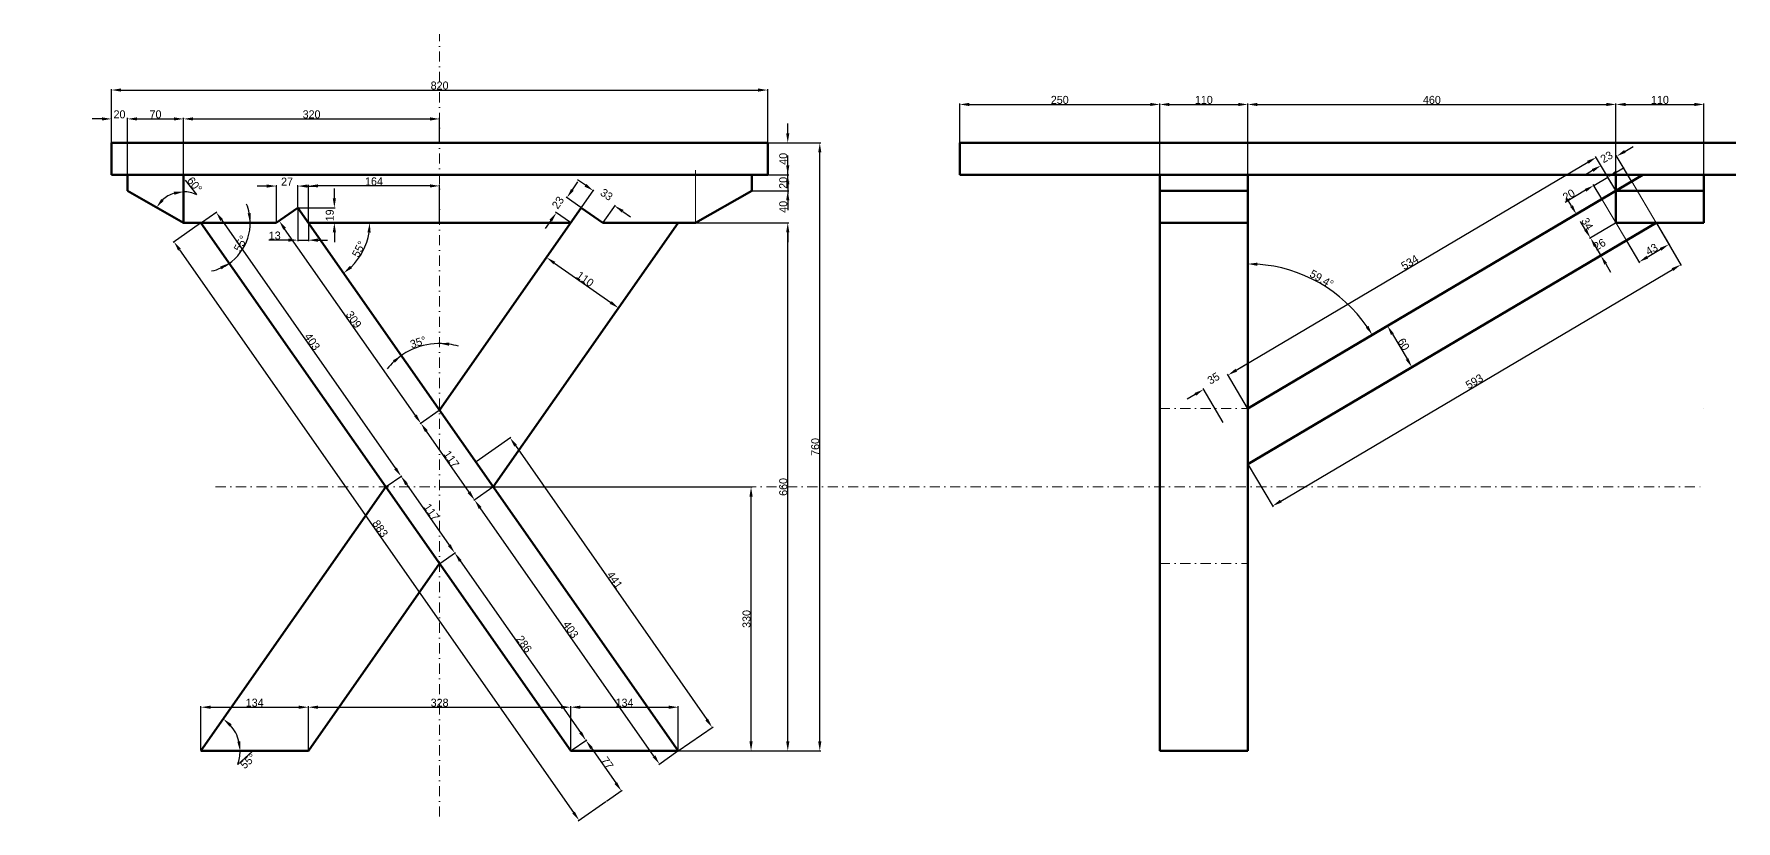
# Model space of a CAD drawing. Extents: x -147 to 1980, y -87 to 896.
import ezdxf

# ---------------------------------------------------------------- set-up
doc = ezdxf.new("R2010")
doc.units = 0
doc.linetypes.add('DASHDOT', pattern=[25.4, 12.7, -6.35, 0, -6.35])
doc.layers.get('0').update_dxf_attribs({"lineweight": 50})
doc.layers.add('helplines', color=7, linetype='DASHDOT', lineweight=9)
doc.layers.add('measurement', color=246, linetype='Continuous', lineweight=13)
doc.dimstyles.new('ISO-25', dxfattribs={"dimtxt": 10, "dimasz": 12, "dimexe": 1.25, "dimexo": 0.625, "dimtad": 1, "dimdsep": 46, "dimtxsty": 'Standard', "dimcen": 2.5, "dimadec": 0, "dimazin": 0, "dimtfac": 1, "dimtdec": 0, "dimtmove": 0, "dimatfit": 3, "dimfxl": 1, "dimarcsym": 0})

# ---------------------------------------------------------------- blocks, each defined once
blk = doc.blocks.new('*D108')
at = {"color": 0, "linetype": 'ByBlock', "lineweight": -2}
for p, q in [((526, 701.3), (532.8, 711.1)), ((536.6, 679.2), (518.1, 692.2)), ((499, 662.8), (492.1, 653)), ((523.4, 660.4), (504.9, 673.3))]:
    blk.add_line(p, q, dxfattribs=at)
at = {"color": 0, "linetype": 'ByBlock'}
for points in [[(519.1, 691.5), (524.3, 702.4), (527.6, 700.2)], [(505.9, 672.6), (497.4, 663.9), (500.6, 661.7)]]:
    blk.add_solid(points, dxfattribs=at)
at = {"layer": 'DEFPOINTS', "color": 0, "linetype": 'ByBlock'}
for p in [(523.9, 660), (537.1, 678.8)]:
    blk.add_point(p, dxfattribs=at)
at = {"color": 0, "linetype": 'ByBlock', "lineweight": -2, "insert": (507.9, 685.3), "char_height": 10, "attachment_point": 5, "rotation": 55}
blk.add_mtext('\\A1;23', dxfattribs=at)
blk = doc.blocks.new('*D109')
at = {"color": 0, "linetype": 'ByBlock', "lineweight": -2}
for p, q in [((542.2, 707), (532.4, 713.9)), ((537.5, 679.4), (552.8, 701.2)), ((564.4, 660.5), (579.7, 682.3)), ((588.8, 674.4), (598.6, 667.5))]:
    blk.add_line(p, q, dxfattribs=at)
at = {"color": 0, "linetype": 'ByBlock'}
for points in [[(552, 700.1), (541.1, 705.4), (543.4, 708.7)], [(578.9, 681.3), (587.6, 672.8), (589.9, 676.1)]]:
    blk.add_solid(points, dxfattribs=at)
at = {"layer": 'DEFPOINTS', "color": 0, "linetype": 'ByBlock'}
for p in [(537.1, 678.8), (564, 660)]:
    blk.add_point(p, dxfattribs=at)
at = {"color": 0, "linetype": 'ByBlock', "lineweight": -2, "insert": (568.7, 695.3), "char_height": 10, "attachment_point": 5, "rotation": 325}
blk.add_mtext('\\A1;33', dxfattribs=at)
blk = doc.blocks.new('*D110')
at = {"color": 0, "linetype": 'ByBlock', "lineweight": -2}
for p, q in [((523.6, 659.5), (492.9, 615.7)), ((503.4, 609.8), (573.9, 560.5)), ((613.7, 596.4), (583, 552.6))]:
    blk.add_line(p, q, dxfattribs=at)
at = {"color": 0, "linetype": 'ByBlock'}
for points in [[(493.6, 616.7), (502.3, 608.2), (504.6, 611.4)], [(583.7, 553.6), (572.7, 558.8), (575, 562.1)]]:
    blk.add_solid(points, dxfattribs=at)
at = {"layer": 'DEFPOINTS', "color": 0, "linetype": 'ByBlock'}
for p in [(523.9, 660), (614, 596.9)]:
    blk.add_point(p, dxfattribs=at)
at = {"color": 0, "linetype": 'ByBlock', "lineweight": -2, "insert": (541.9, 589.7), "char_height": 10, "attachment_point": 5, "rotation": 325}
blk.add_mtext('\\A1;110', dxfattribs=at)
blk = doc.blocks.new('*D111')
at = {"color": 0, "linetype": 'ByBlock', "lineweight": -2}
for p, q in [((228.5, 690.8), (228.5, 702.8)), ((183.5, 678.8), (229.7, 678.8)), ((196.7, 660), (229.7, 660)), ((228.5, 648), (228.5, 636))]:
    blk.add_line(p, q, dxfattribs=at)
at = {"color": 0, "linetype": 'ByBlock'}
for points in [[(228.5, 678.8), (226.5, 690.8), (230.5, 690.8)], [(228.5, 660), (226.5, 648), (230.5, 648)]]:
    blk.add_solid(points, dxfattribs=at)
at = {"layer": 'DEFPOINTS', "color": 0, "linetype": 'ByBlock'}
for p in [(182.9, 678.8), (196.1, 660)]:
    blk.add_point(p, dxfattribs=at)
at = {"color": 0, "linetype": 'ByBlock', "lineweight": -2, "insert": (222.8, 669.4), "char_height": 10, "attachment_point": 5, "rotation": 90}
blk.add_mtext('\\A1;19', dxfattribs=at)
blk = doc.blocks.new('*D112')
at = {"color": 0, "linetype": 'ByBlock', "lineweight": -2}
for start, end in [(11.1833, 22.4749), (293.8167, 11.1833), (282.5251, 293.8167)]:
    blk.add_arc((61.8, 660), 61.6, start, end, dxfattribs=at)
at = {"color": 0, "linetype": 'ByBlock'}
for points in [[(123.4, 660), (120.2, 671.7), (124.2, 672.1)], [(97.1, 609.6), (87.6, 601.9), (85.7, 605.4)]]:
    blk.add_solid(points, dxfattribs=at)
at = {"layer": 'DEFPOINTS', "color": 0, "linetype": 'ByBlock'}
for p in [(-146.8, 660), (61.8, 660), (156, 660), (523.9, 0)]:
    blk.add_point(p, dxfattribs=at)
at = {"color": 0, "linetype": 'ByBlock', "lineweight": -2, "insert": (111.4, 634.2), "char_height": 10, "attachment_point": 5, "rotation": 62.5}
blk.add_mtext('\\A1;55%%d', dxfattribs=at)
blk = doc.blocks.new('*D113')
at = {"color": 0, "linetype": 'ByBlock', "lineweight": -2}
for start, end in [(81.7505, 133.2495), (73.4578, 81.7505), (133.2495, 141.5422)]:
    blk.add_arc((360, 425.9), 83.4, start, end, dxfattribs=at)
at = {"color": 0, "linetype": 'ByBlock'}
for points in [[(360, 509.3), (372.1, 510.4), (371.8, 506.4)], [(312.2, 494.2), (304.1, 485.1), (301.6, 488.2)]]:
    blk.add_solid(points, dxfattribs=at)
at = {"layer": 'DEFPOINTS', "color": 0, "linetype": 'ByBlock'}
for p in [(360, 896), (182.9, 678.8), (658.2, 0), (360, -82)]:
    blk.add_point(p, dxfattribs=at)
at = {"color": 0, "linetype": 'ByBlock', "lineweight": -2, "insert": (333.2, 510.8), "char_height": 10, "attachment_point": 5, "rotation": 17.5}
blk.add_mtext('\\A1;35%%d', dxfattribs=at)
blk = doc.blocks.new('*D114')
at = {"color": 0, "linetype": 'ByBlock', "lineweight": -2}
blk.add_arc((196.1, 660), 76.7, 313.9781, 351.0219, dxfattribs=at)
at = {"color": 0, "linetype": 'ByBlock'}
for points in [[(272.7, 660), (273.8, 647.9), (269.8, 648.2)], [(240, 597.2), (248, 606.4), (250.6, 603.3)]]:
    blk.add_solid(points, dxfattribs=at)
at = {"layer": 'DEFPOINTS', "color": 0, "linetype": 'ByBlock'}
for p in [(182.9, 678.8), (196.1, 660), (523.9, 660), (658.2, 0)]:
    blk.add_point(p, dxfattribs=at)
at = {"color": 0, "linetype": 'ByBlock', "lineweight": -2, "insert": (259.1, 627.2), "char_height": 10, "attachment_point": 5, "rotation": 62.5}
blk.add_mtext('\\A1;55%%d', dxfattribs=at)
blk = doc.blocks.new('*D115')
at = {"color": 0, "linetype": 'ByBlock', "lineweight": -2}
for p, q in [((-62, 789.9), (-74, 789.9)), ((-50, 760.6), (-50, 791.2)), ((-30, 720.6), (-30, 791.2)), ((-18, 789.9), (-6, 789.9))]:
    blk.add_line(p, q, dxfattribs=at)
at = {"color": 0, "linetype": 'ByBlock'}
for points in [[(-50, 789.9), (-62, 787.9), (-62, 791.9)], [(-30, 789.9), (-18, 787.9), (-18, 791.9)]]:
    blk.add_solid(points, dxfattribs=at)
at = {"layer": 'DEFPOINTS', "color": 0, "linetype": 'ByBlock'}
for p in [(-50, 760), (-30, 720)]:
    blk.add_point(p, dxfattribs=at)
at = {"color": 0, "linetype": 'ByBlock', "lineweight": -2, "insert": (-40, 795.6), "char_height": 10, "attachment_point": 5}
blk.add_mtext('\\A1;20', dxfattribs=at)
blk = doc.blocks.new('*D116')
at = {"color": 0, "linetype": 'ByBlock', "lineweight": -2}
for p, q in [((-30, 720.6), (-30, 791.2)), ((-18, 789.9), (28, 789.9)), ((40, 660.6), (40, 791.2))]:
    blk.add_line(p, q, dxfattribs=at)
at = {"color": 0, "linetype": 'ByBlock'}
for points in [[(-30, 789.9), (-18, 787.9), (-18, 791.9)], [(40, 789.9), (28, 787.9), (28, 791.9)]]:
    blk.add_solid(points, dxfattribs=at)
at = {"layer": 'DEFPOINTS', "color": 0, "linetype": 'ByBlock'}
for p in [(-30, 720), (40, 660)]:
    blk.add_point(p, dxfattribs=at)
at = {"color": 0, "linetype": 'ByBlock', "lineweight": -2, "insert": (5, 795.6), "char_height": 10, "attachment_point": 5}
blk.add_mtext('\\A1;70', dxfattribs=at)
blk = doc.blocks.new('*D117')
at = {"color": 0, "linetype": 'ByBlock', "lineweight": -2}
for p, q in [((40, 660.6), (40, 791.2)), ((52, 789.9), (348, 789.9)), ((360, 760.6), (360, 791.2))]:
    blk.add_line(p, q, dxfattribs=at)
at = {"color": 0, "linetype": 'ByBlock'}
for points in [[(40, 789.9), (52, 787.9), (52, 791.9)], [(360, 789.9), (348, 787.9), (348, 791.9)]]:
    blk.add_solid(points, dxfattribs=at)
at = {"layer": 'DEFPOINTS', "color": 0, "linetype": 'ByBlock'}
for p in [(360, 760), (40, 660)]:
    blk.add_point(p, dxfattribs=at)
at = {"color": 0, "linetype": 'ByBlock', "lineweight": -2, "insert": (200, 795.6), "char_height": 10, "attachment_point": 5}
blk.add_mtext('\\A1;320', dxfattribs=at)
blk = doc.blocks.new('*D118')
at = {"color": 0, "linetype": 'ByBlock', "lineweight": -2}
for p, q in [((-50, 760.6), (-50, 827.2)), ((-38, 826), (758, 826)), ((770, 760.6), (770, 827.2))]:
    blk.add_line(p, q, dxfattribs=at)
at = {"color": 0, "linetype": 'ByBlock'}
for points in [[(-50, 826), (-38, 824), (-38, 828)], [(770, 826), (758, 824), (758, 828)]]:
    blk.add_solid(points, dxfattribs=at)
at = {"layer": 'DEFPOINTS', "color": 0, "linetype": 'ByBlock'}
for p in [(-50, 760), (770, 760)]:
    blk.add_point(p, dxfattribs=at)
at = {"color": 0, "linetype": 'ByBlock', "lineweight": -2, "insert": (360, 831.6), "char_height": 10, "attachment_point": 5}
blk.add_mtext('\\A1;820', dxfattribs=at)
blk = doc.blocks.new('*D119')
at = {"color": 0, "linetype": 'ByBlock', "lineweight": -2}
for p, q in [((61.3, 659.6), (27, 635.6)), ((34.9, 626.5), (527.5, -76.9)), ((567.6, -63.5), (533.3, -87.5))]:
    blk.add_line(p, q, dxfattribs=at)
at = {"color": 0, "linetype": 'ByBlock'}
for points in [[(28, 636.4), (33.3, 625.4), (36.5, 627.7)], [(534.3, -86.7), (525.8, -78.1), (529.1, -75.8)]]:
    blk.add_solid(points, dxfattribs=at)
at = {"layer": 'DEFPOINTS', "color": 0, "linetype": 'ByBlock'}
for p in [(61.8, 660), (568.1, -63.1)]:
    blk.add_point(p, dxfattribs=at)
at = {"color": 0, "linetype": 'ByBlock', "lineweight": -2, "insert": (285.8, 278), "char_height": 10, "attachment_point": 5, "rotation": 305}
blk.add_mtext('\\A1;883', dxfattribs=at)
blk = doc.blocks.new('*D120')
at = {"color": 0, "linetype": 'ByBlock', "lineweight": -2}
for p, q in [((62.3, 660.4), (81.8, 674)), ((87.7, 663.5), (305, 353.1)), ((293.4, 330.4), (312.9, 344))]:
    blk.add_line(p, q, dxfattribs=at)
at = {"color": 0, "linetype": 'ByBlock'}
for points in [[(80.8, 673.3), (86, 662.3), (89.3, 664.6)], [(311.8, 343.3), (303.3, 352), (306.6, 354.3)]]:
    blk.add_solid(points, dxfattribs=at)
at = {"layer": 'DEFPOINTS', "color": 0, "linetype": 'ByBlock'}
for p in [(61.8, 660), (292.9, 330)]:
    blk.add_point(p, dxfattribs=at)
at = {"color": 0, "linetype": 'ByBlock', "lineweight": -2, "insert": (200.9, 511.5), "char_height": 10, "attachment_point": 5, "rotation": 305}
blk.add_mtext('\\A1;403', dxfattribs=at)
blk = doc.blocks.new('*D121')
at = {"color": 0, "linetype": 'ByBlock', "lineweight": -2}
for p, q in [((293.4, 330.4), (312.9, 344)), ((318.7, 333.5), (372.1, 257.2)), ((360.5, 234.5), (380, 248.1))]:
    blk.add_line(p, q, dxfattribs=at)
at = {"color": 0, "linetype": 'ByBlock'}
for points in [[(311.8, 343.3), (317.1, 332.3), (320.4, 334.6)], [(379, 247.4), (370.5, 256.1), (373.7, 258.4)]]:
    blk.add_solid(points, dxfattribs=at)
at = {"layer": 'DEFPOINTS', "color": 0, "linetype": 'ByBlock'}
for p in [(292.9, 330), (360, 234.1)]:
    blk.add_point(p, dxfattribs=at)
at = {"color": 0, "linetype": 'ByBlock', "lineweight": -2, "insert": (350, 298.6), "char_height": 10, "attachment_point": 5, "rotation": 305}
blk.add_mtext('\\A1;117', dxfattribs=at)
blk = doc.blocks.new('*D122')
at = {"color": 0, "linetype": 'ByBlock', "lineweight": -2}
for p, q in [((360.5, 234.5), (380, 248.1)), ((385.9, 237.6), (536, 23.1)), ((524.4, 0.4), (543.9, 14))]:
    blk.add_line(p, q, dxfattribs=at)
at = {"color": 0, "linetype": 'ByBlock'}
for points in [[(379, 247.4), (384.2, 236.4), (387.5, 238.7)], [(542.9, 13.3), (534.4, 22), (537.7, 24.3)]]:
    blk.add_solid(points, dxfattribs=at)
at = {"layer": 'DEFPOINTS', "color": 0, "linetype": 'ByBlock'}
for p in [(360, 234.1), (523.9, 0)]:
    blk.add_point(p, dxfattribs=at)
at = {"color": 0, "linetype": 'ByBlock', "lineweight": -2, "insert": (465.6, 133.6), "char_height": 10, "attachment_point": 5, "rotation": 305}
blk.add_mtext('\\A1;286', dxfattribs=at)
blk = doc.blocks.new('*D123')
at = {"color": 0, "linetype": 'ByBlock', "lineweight": -2}
for p, q in [((524.4, 0.4), (543.9, 14)), ((549.8, 3.5), (580.2, -40)), ((568.6, -62.7), (588.1, -49.1))]:
    blk.add_line(p, q, dxfattribs=at)
at = {"color": 0, "linetype": 'ByBlock'}
for points in [[(542.9, 13.3), (548.2, 2.3), (551.4, 4.6)], [(587.1, -49.8), (578.6, -41.1), (581.8, -38.8)]]:
    blk.add_solid(points, dxfattribs=at)
at = {"layer": 'DEFPOINTS', "color": 0, "linetype": 'ByBlock'}
for p in [(523.9, 0), (568.1, -63.1)]:
    blk.add_point(p, dxfattribs=at)
at = {"color": 0, "linetype": 'ByBlock', "lineweight": -2, "insert": (569.6, -15), "char_height": 10, "attachment_point": 5, "rotation": 305}
blk.add_mtext('\\A1;77', dxfattribs=at)
blk = doc.blocks.new('*D124')
at = {"color": 0, "linetype": 'ByBlock', "lineweight": -2}
for p, q in [((426.6, 329.6), (402.7, 312.9)), ((627.9, -6.6), (410.6, 303.8)), ((657.7, -0.4), (633.8, -17.1))]:
    blk.add_line(p, q, dxfattribs=at)
at = {"color": 0, "linetype": 'ByBlock'}
for points in [[(403.7, 313.6), (412.3, 304.9), (409, 302.6)], [(634.8, -16.4), (629.6, -5.4), (626.3, -7.7)]]:
    blk.add_solid(points, dxfattribs=at)
at = {"layer": 'DEFPOINTS', "color": 0, "linetype": 'ByBlock'}
for p in [(427.1, 330), (658.2, 0)]:
    blk.add_point(p, dxfattribs=at)
at = {"color": 0, "linetype": 'ByBlock', "lineweight": -2, "insert": (523.9, 151.8), "char_height": 10, "attachment_point": 5, "rotation": 305}
blk.add_mtext('\\A1;403', dxfattribs=at)
blk = doc.blocks.new('*D125')
at = {"color": 0, "linetype": 'ByBlock', "lineweight": -2}
for p, q in [((359.5, 425.5), (335.6, 408.8)), ((396.9, 323.4), (343.5, 399.7)), ((426.6, 329.6), (402.7, 312.9))]:
    blk.add_line(p, q, dxfattribs=at)
at = {"color": 0, "linetype": 'ByBlock'}
for points in [[(336.6, 409.5), (345.1, 400.8), (341.8, 398.5)], [(403.7, 313.6), (398.5, 324.6), (395.2, 322.3)]]:
    blk.add_solid(points, dxfattribs=at)
at = {"layer": 'DEFPOINTS', "color": 0, "linetype": 'ByBlock'}
for p in [(360, 425.9), (427.1, 330)]:
    blk.add_point(p, dxfattribs=at)
at = {"color": 0, "linetype": 'ByBlock', "lineweight": -2, "insert": (374.8, 364.8), "char_height": 10, "attachment_point": 5, "rotation": 305}
blk.add_mtext('\\A1;117', dxfattribs=at)
blk = doc.blocks.new('*D126')
at = {"color": 0, "linetype": 'ByBlock', "lineweight": -2}
for p, q in [((168.9, 669.1), (158.5, 661.7)), ((329.7, 419.3), (166.4, 652.6)), ((359.5, 425.5), (335.6, 408.8))]:
    blk.add_line(p, q, dxfattribs=at)
at = {"color": 0, "linetype": 'ByBlock'}
for points in [[(159.5, 662.5), (168, 653.8), (164.7, 651.5)], [(336.6, 409.5), (331.4, 420.5), (328.1, 418.2)]]:
    blk.add_solid(points, dxfattribs=at)
at = {"layer": 'DEFPOINTS', "color": 0, "linetype": 'ByBlock'}
for p in [(169.4, 669.4), (360, 425.9)]:
    blk.add_point(p, dxfattribs=at)
at = {"color": 0, "linetype": 'ByBlock', "lineweight": -2, "insert": (252.7, 539.2), "char_height": 10, "attachment_point": 5, "rotation": 305}
blk.add_mtext('\\A1;309', dxfattribs=at)
blk = doc.blocks.new('*D127')
at = {"color": 0, "linetype": 'ByBlock', "lineweight": -2}
for p, q in [((61.8, 0.6), (61.8, 56)), ((73.8, 54.7), (184.1, 54.7)), ((196.1, 0.6), (196.1, 56))]:
    blk.add_line(p, q, dxfattribs=at)
at = {"color": 0, "linetype": 'ByBlock'}
for points in [[(61.8, 54.7), (73.8, 52.7), (73.8, 56.7)], [(196.1, 54.7), (184.1, 52.7), (184.1, 56.7)]]:
    blk.add_solid(points, dxfattribs=at)
at = {"layer": 'DEFPOINTS', "color": 0, "linetype": 'ByBlock'}
for p in [(61.8, 0), (196.1, 0)]:
    blk.add_point(p, dxfattribs=at)
at = {"color": 0, "linetype": 'ByBlock', "lineweight": -2, "insert": (128.9, 60.3), "char_height": 10, "attachment_point": 5}
blk.add_mtext('\\A1;134', dxfattribs=at)
blk = doc.blocks.new('*D128')
at = {"color": 0, "linetype": 'ByBlock', "lineweight": -2}
for p, q in [((196.1, 0.6), (196.1, 56)), ((208.1, 54.7), (511.9, 54.7)), ((523.9, 0.6), (523.9, 56))]:
    blk.add_line(p, q, dxfattribs=at)
at = {"color": 0, "linetype": 'ByBlock'}
for points in [[(196.1, 54.7), (208.1, 52.7), (208.1, 56.7)], [(523.9, 54.7), (511.9, 52.7), (511.9, 56.7)]]:
    blk.add_solid(points, dxfattribs=at)
at = {"layer": 'DEFPOINTS', "color": 0, "linetype": 'ByBlock'}
for p in [(196.1, 0), (523.9, 0)]:
    blk.add_point(p, dxfattribs=at)
at = {"color": 0, "linetype": 'ByBlock', "lineweight": -2, "insert": (360, 60.3), "char_height": 10, "attachment_point": 5}
blk.add_mtext('\\A1;328', dxfattribs=at)
blk = doc.blocks.new('*D129')
at = {"color": 0, "linetype": 'ByBlock', "lineweight": -2}
for p, q in [((523.9, 0.6), (523.9, 56)), ((535.9, 54.7), (646.2, 54.7)), ((658.2, 0.6), (658.2, 56))]:
    blk.add_line(p, q, dxfattribs=at)
at = {"color": 0, "linetype": 'ByBlock'}
for points in [[(523.9, 54.7), (535.9, 52.7), (535.9, 56.7)], [(658.2, 54.7), (646.2, 52.7), (646.2, 56.7)]]:
    blk.add_solid(points, dxfattribs=at)
at = {"layer": 'DEFPOINTS', "color": 0, "linetype": 'ByBlock'}
for p in [(658.2, 0), (523.9, 0)]:
    blk.add_point(p, dxfattribs=at)
at = {"color": 0, "linetype": 'ByBlock', "lineweight": -2, "insert": (591.1, 60.3), "char_height": 10, "attachment_point": 5}
blk.add_mtext('\\A1;134', dxfattribs=at)
blk = doc.blocks.new('*D130')
at = {"color": 0, "linetype": 'ByBlock', "lineweight": -2}
for p, q in [((658.8, 660), (796.3, 660)), ((795.1, 12), (795.1, 648)), ((658.8, 0), (796.3, 0))]:
    blk.add_line(p, q, dxfattribs=at)
at = {"color": 0, "linetype": 'ByBlock'}
for points in [[(795.1, 660), (797.1, 648), (793.1, 648)], [(795.1, 0), (797.1, 12), (793.1, 12)]]:
    blk.add_solid(points, dxfattribs=at)
at = {"layer": 'DEFPOINTS', "color": 0, "linetype": 'ByBlock'}
for p in [(658.2, 660), (658.2, 0)]:
    blk.add_point(p, dxfattribs=at)
at = {"color": 0, "linetype": 'ByBlock', "lineweight": -2, "insert": (789.5, 330), "char_height": 10, "attachment_point": 5, "rotation": 90}
blk.add_mtext('\\A1;660', dxfattribs=at)
blk = doc.blocks.new('*D131')
at = {"color": 0, "linetype": 'ByBlock', "lineweight": -2}
for p, q in [((795.1, 712), (795.1, 724)), ((750.6, 700), (796.3, 700)), ((658.8, 660), (796.3, 660)), ((795.1, 648), (795.1, 636))]:
    blk.add_line(p, q, dxfattribs=at)
at = {"color": 0, "linetype": 'ByBlock'}
for points in [[(795.1, 700), (797.1, 712), (793.1, 712)], [(795.1, 660), (797.1, 648), (793.1, 648)]]:
    blk.add_solid(points, dxfattribs=at)
at = {"layer": 'DEFPOINTS', "color": 0, "linetype": 'ByBlock'}
for p in [(750, 700), (658.2, 660)]:
    blk.add_point(p, dxfattribs=at)
at = {"color": 0, "linetype": 'ByBlock', "lineweight": -2, "insert": (789.5, 680), "char_height": 10, "attachment_point": 5, "rotation": 90}
blk.add_mtext('\\A1;40', dxfattribs=at)
blk = doc.blocks.new('*D132')
at = {"color": 0, "linetype": 'ByBlock', "lineweight": -2}
for p, q in [((795.1, 732), (795.1, 744)), ((770.6, 720), (796.3, 720)), ((750.6, 700), (796.3, 700)), ((795.1, 688), (795.1, 676))]:
    blk.add_line(p, q, dxfattribs=at)
at = {"color": 0, "linetype": 'ByBlock'}
for points in [[(795.1, 720), (797.1, 732), (793.1, 732)], [(795.1, 700), (797.1, 688), (793.1, 688)]]:
    blk.add_solid(points, dxfattribs=at)
at = {"layer": 'DEFPOINTS', "color": 0, "linetype": 'ByBlock'}
for p in [(770, 720), (750, 700)]:
    blk.add_point(p, dxfattribs=at)
at = {"color": 0, "linetype": 'ByBlock', "lineweight": -2, "insert": (789.5, 710), "char_height": 10, "attachment_point": 5, "rotation": 90}
blk.add_mtext('\\A1;20', dxfattribs=at)
blk = doc.blocks.new('*D133')
at = {"color": 0, "linetype": 'ByBlock', "lineweight": -2}
for p, q in [((795.1, 772), (795.1, 784)), ((770.6, 760), (796.3, 760)), ((770.6, 720), (796.3, 720)), ((795.1, 708), (795.1, 696))]:
    blk.add_line(p, q, dxfattribs=at)
at = {"color": 0, "linetype": 'ByBlock'}
for points in [[(795.1, 760), (797.1, 772), (793.1, 772)], [(795.1, 720), (797.1, 708), (793.1, 708)]]:
    blk.add_solid(points, dxfattribs=at)
at = {"layer": 'DEFPOINTS', "color": 0, "linetype": 'ByBlock'}
for p in [(770, 760), (770, 720)]:
    blk.add_point(p, dxfattribs=at)
at = {"color": 0, "linetype": 'ByBlock', "lineweight": -2, "insert": (789.5, 740), "char_height": 10, "attachment_point": 5, "rotation": 90}
blk.add_mtext('\\A1;40', dxfattribs=at)
blk = doc.blocks.new('*D134')
at = {"color": 0, "linetype": 'ByBlock', "lineweight": -2}
for p, q in [((770.6, 760), (836.4, 760)), ((835.1, 12), (835.1, 748)), ((658.8, 0), (836.4, 0))]:
    blk.add_line(p, q, dxfattribs=at)
at = {"color": 0, "linetype": 'ByBlock'}
for points in [[(835.1, 760), (837.1, 748), (833.1, 748)], [(835.1, 0), (837.1, 12), (833.1, 12)]]:
    blk.add_solid(points, dxfattribs=at)
at = {"layer": 'DEFPOINTS', "color": 0, "linetype": 'ByBlock'}
for p in [(770, 760), (658.2, 0)]:
    blk.add_point(p, dxfattribs=at)
at = {"color": 0, "linetype": 'ByBlock', "lineweight": -2, "insert": (829.5, 380), "char_height": 10, "attachment_point": 5, "rotation": 90}
blk.add_mtext('\\A1;760', dxfattribs=at)
blk = doc.blocks.new('*D135')
at = {"color": 0, "linetype": 'ByBlock', "lineweight": -2}
for p, q in [((405.6, 361.9), (449, 392.2)), ((454.8, 381.7), (693.8, 39.4)), ((658.2, 0), (701.7, 30.3))]:
    blk.add_line(p, q, dxfattribs=at)
at = {"color": 0, "linetype": 'ByBlock'}
for points in [[(448, 391.5), (453.2, 380.5), (456.5, 382.8)], [(700.6, 29.6), (692.1, 38.3), (695.4, 40.6)]]:
    blk.add_solid(points, dxfattribs=at)
at = {"layer": 'DEFPOINTS', "color": 0, "linetype": 'ByBlock'}
for p in [(405.1, 361.5), (657.7, -0.4)]:
    blk.add_point(p, dxfattribs=at)
at = {"color": 0, "linetype": 'ByBlock', "lineweight": -2, "insert": (578.9, 213.8), "char_height": 10, "attachment_point": 5, "rotation": 304.9189}
blk.add_mtext('\\A1;441', dxfattribs=at)
blk = doc.blocks.new('*D136')
at = {"color": 0, "linetype": 'ByBlock', "lineweight": -2}
for p, q in [((360.6, 330), (750.4, 330)), ((749.2, 12), (749.2, 318)), ((658.8, 0), (750.4, 0))]:
    blk.add_line(p, q, dxfattribs=at)
at = {"color": 0, "linetype": 'ByBlock'}
for points in [[(749.2, 330), (751.2, 318), (747.2, 318)], [(749.2, 0), (751.2, 12), (747.2, 12)]]:
    blk.add_solid(points, dxfattribs=at)
at = {"layer": 'DEFPOINTS', "color": 0, "linetype": 'ByBlock'}
for p in [(360, 330), (658.2, 0)]:
    blk.add_point(p, dxfattribs=at)
at = {"color": 0, "linetype": 'ByBlock', "lineweight": -2, "insert": (743.6, 165), "char_height": 10, "attachment_point": 5, "rotation": 90}
blk.add_mtext('\\A1;330', dxfattribs=at)
blk = doc.blocks.new('*D137')
at = {"color": 0, "linetype": 'ByBlock', "lineweight": -2}
for p, q in [((196.1, 660.6), (196.1, 707.4)), ((348, 706.2), (208.1, 706.2)), ((360, 660.6), (360, 707.4))]:
    blk.add_line(p, q, dxfattribs=at)
at = {"color": 0, "linetype": 'ByBlock'}
for points in [[(196.1, 706.2), (208.1, 708.2), (208.1, 704.2)], [(360, 706.2), (348, 708.2), (348, 704.2)]]:
    blk.add_solid(points, dxfattribs=at)
at = {"layer": 'DEFPOINTS', "color": 0, "linetype": 'ByBlock'}
for p in [(196.1, 660), (360, 660)]:
    blk.add_point(p, dxfattribs=at)
at = {"color": 0, "linetype": 'ByBlock', "lineweight": -2, "insert": (278, 711.8), "char_height": 10, "attachment_point": 5}
blk.add_mtext('\\A1;164', dxfattribs=at)
blk = doc.blocks.new('*D138')
at = {"color": 0, "linetype": 'ByBlock', "lineweight": -2}
for p, q in [((144, 706), (132, 706)), ((156, 660.6), (156, 707.2)), ((182.9, 679.5), (182.9, 707.2)), ((194.9, 706), (206.9, 706))]:
    blk.add_line(p, q, dxfattribs=at)
at = {"color": 0, "linetype": 'ByBlock'}
for points in [[(156, 706), (144, 704), (144, 708)], [(182.9, 706), (194.9, 704), (194.9, 708)]]:
    blk.add_solid(points, dxfattribs=at)
at = {"layer": 'DEFPOINTS', "color": 0, "linetype": 'ByBlock'}
for p in [(156, 660), (182.9, 678.8)]:
    blk.add_point(p, dxfattribs=at)
at = {"color": 0, "linetype": 'ByBlock', "lineweight": -2, "insert": (169.4, 711.6), "char_height": 10, "attachment_point": 5}
blk.add_mtext('\\A1;27', dxfattribs=at)
blk = doc.blocks.new('*D139')
at = {"color": 0, "linetype": 'ByBlock', "lineweight": -2}
for p, q in [((182.9, 678.2), (182.9, 637.2)), ((196.1, 659.4), (196.1, 637.2)), ((170.9, 638.4), (146.7, 638.4)), ((182.9, 638.4), (196.1, 638.4)), ((208.1, 638.4), (220.1, 638.4))]:
    blk.add_line(p, q, dxfattribs=at)
at = {"color": 0, "linetype": 'ByBlock'}
for points in [[(182.9, 638.4), (170.9, 636.4), (170.9, 640.4)], [(196.1, 638.4), (208.1, 636.4), (208.1, 640.4)]]:
    blk.add_solid(points, dxfattribs=at)
at = {"layer": 'DEFPOINTS', "color": 0, "linetype": 'ByBlock'}
for p in [(182.9, 678.8), (196.1, 660)]:
    blk.add_point(p, dxfattribs=at)
at = {"color": 0, "linetype": 'ByBlock', "lineweight": -2, "insert": (154, 644.1), "char_height": 10, "attachment_point": 5}
blk.add_mtext('\\A1;13', dxfattribs=at)
blk = doc.blocks.new('*D140')
at = {"color": 0, "linetype": 'ByBlock', "lineweight": -2}
blk.add_line((56.6, 695.3), (42.3, 713.2), dxfattribs=at)
for start, end in [(107.7236, 132.5315), (64.833, 90)]:
    blk.add_arc((40, 660), 38.9, start, end, dxfattribs=at)
at = {"color": 0, "linetype": 'ByBlock'}
for points in [[(6.2, 679.3), (12.1, 689.9), (15.2, 687.5)], [(40, 698.9), (28.5, 695.1), (27.8, 699.1)]]:
    blk.add_solid(points, dxfattribs=at)
at = {"layer": 'DEFPOINTS', "color": 0, "linetype": 'ByBlock'}
for p in [(40, 720), (-30, 700), (40, 660), (40, 660)]:
    blk.add_point(p, dxfattribs=at)
at = {"color": 0, "linetype": 'ByBlock', "lineweight": -2, "insert": (53.8, 707.7), "char_height": 10, "attachment_point": 5, "rotation": 308.6067}
blk.add_mtext('\\A1;60%%d', dxfattribs=at)
blk = doc.blocks.new('*D141')
at = {"color": 0, "linetype": 'ByBlock', "lineweight": -2}
blk.add_line((107.7, -16.7), (126, -0.2), dxfattribs=at)
for start, end in [(14.0951, 40.9049), (340.0156, 360)]:
    blk.add_arc((61.8, 0), 48.9, start, end, dxfattribs=at)
at = {"color": 0, "linetype": 'ByBlock'}
for points in [[(89.8, 40.1), (100.1, 33.5), (97.4, 30.5)], [(110.7, 0), (107.2, 11.7), (111.2, 12.2)]]:
    blk.add_solid(points, dxfattribs=at)
at = {"layer": 'DEFPOINTS', "color": 0, "linetype": 'ByBlock'}
for p in [(292.9, 330), (61.8, 0), (61.8, 0), (196.1, 0)]:
    blk.add_point(p, dxfattribs=at)
at = {"color": 0, "linetype": 'ByBlock', "lineweight": -2, "insert": (120.6, -12.7), "char_height": 10, "attachment_point": 5, "rotation": 42.0475}
blk.add_mtext('\\A1;55%%d', dxfattribs=at)
blk = doc.blocks.new('*D142')
at = {"color": 0, "linetype": 'ByBlock', "lineweight": -2}
for p, q in [((1369.7, 428.5), (1344.6, 470.9)), ((1355.6, 475.9), (1365.9, 482.1)), ((1339.1, 410.5), (1314.1, 452.9)), ((1304.4, 445.7), (1294.1, 439.6))]:
    blk.add_line(p, q, dxfattribs=at)
at = {"color": 0, "linetype": 'ByBlock'}
for points in [[(1345.3, 469.8), (1356.6, 474.2), (1354.6, 477.7)], [(1314.7, 451.8), (1305.4, 444), (1303.4, 447.4)]]:
    blk.add_solid(points, dxfattribs=at)
at = {"layer": 'DEFPOINTS', "color": 0, "linetype": 'ByBlock'}
for p in [(1370, 428), (1339.5, 409.9)]:
    blk.add_point(p, dxfattribs=at)
at = {"color": 0, "linetype": 'ByBlock', "lineweight": -2, "insert": (1327.1, 465.7), "char_height": 10, "attachment_point": 5, "rotation": 30.596}
blk.add_mtext('\\A1;35', dxfattribs=at)
blk = doc.blocks.new('*D143')
at = {"color": 0, "linetype": 'ByBlock', "lineweight": -2}
for p, q in [((1355.6, 475.9), (1794.9, 735.7)), ((1829.7, 700.5), (1804.6, 742.9)), ((1369.7, 428.5), (1344.6, 470.9))]:
    blk.add_line(p, q, dxfattribs=at)
at = {"color": 0, "linetype": 'ByBlock'}
for points in [[(1805.3, 741.8), (1795.9, 734), (1793.9, 737.5)], [(1345.3, 469.8), (1356.6, 474.2), (1354.6, 477.7)]]:
    blk.add_solid(points, dxfattribs=at)
at = {"layer": 'DEFPOINTS', "color": 0, "linetype": 'ByBlock'}
for p in [(1830, 700), (1370, 428)]:
    blk.add_point(p, dxfattribs=at)
at = {"color": 0, "linetype": 'ByBlock', "lineweight": -2, "insert": (1572.4, 610.7), "char_height": 10, "attachment_point": 5, "rotation": 30.596}
blk.add_mtext('\\A1;534', dxfattribs=at)
blk = doc.blocks.new('*D144')
at = {"color": 0, "linetype": 'ByBlock', "lineweight": -2}
for p, q in [((1880.6, 659.5), (1911.7, 606.7)), ((1411.2, 312.2), (1900.8, 601.7)), ((1370.3, 357.8), (1401.5, 305))]:
    blk.add_line(p, q, dxfattribs=at)
at = {"color": 0, "linetype": 'ByBlock'}
for points in [[(1911.1, 607.8), (1901.8, 600), (1899.7, 603.4)], [(1400.9, 306.1), (1412.2, 310.5), (1410.2, 314)]]:
    blk.add_solid(points, dxfattribs=at)
at = {"layer": 'DEFPOINTS', "color": 0, "linetype": 'ByBlock'}
for p in [(1880.2, 660), (1370, 358.3)]:
    blk.add_point(p, dxfattribs=at)
at = {"color": 0, "linetype": 'ByBlock', "lineweight": -2, "insert": (1653.1, 461.8), "char_height": 10, "attachment_point": 5, "rotation": 30.596}
blk.add_mtext('\\A1;593', dxfattribs=at)
blk = doc.blocks.new('*D146')
at = {"color": 0, "linetype": 'ByBlock', "lineweight": -2}
blk.add_arc((1370, 428), 180.7, 34.4014, 86.1946, dxfattribs=at)
at = {"color": 0, "linetype": 'ByBlock'}
for points in [[(1370, 608.7), (1382.1, 610.3), (1381.9, 606.3)], [(1525.6, 520), (1517.4, 529), (1520.8, 531.2)]]:
    blk.add_solid(points, dxfattribs=at)
at = {"layer": 'DEFPOINTS', "color": 0, "linetype": 'ByBlock'}
for p in [(1370, 720), (1830, 700), (1260, 363), (1370, -82)]:
    blk.add_point(p, dxfattribs=at)
at = {"color": 0, "linetype": 'ByBlock', "lineweight": -2, "insert": (1462.3, 589.9), "char_height": 10, "attachment_point": 5, "rotation": 330.298}
blk.add_mtext('\\A1;59.4%%d', dxfattribs=at)
blk = doc.blocks.new('*D147')
at = {"color": 0, "linetype": 'ByBlock', "lineweight": -2}
for p, q in [((1544.5, 531.2), (1543.5, 530.6)), ((1550.7, 520.9), (1569, 489.9)), ((1575, 479.5), (1574, 478.9))]:
    blk.add_line(p, q, dxfattribs=at)
at = {"color": 0, "linetype": 'ByBlock'}
for points in [[(1544.6, 531.2), (1548.9, 519.9), (1552.4, 521.9)], [(1575.1, 479.6), (1567.3, 488.9), (1570.7, 490.9)]]:
    blk.add_solid(points, dxfattribs=at)
at = {"layer": 'DEFPOINTS', "color": 0, "linetype": 'ByBlock'}
for p in [(1545, 531.5), (1575.5, 479.8)]:
    blk.add_point(p, dxfattribs=at)
at = {"color": 0, "linetype": 'ByBlock', "lineweight": -2, "insert": (1564.7, 508.3), "char_height": 10, "attachment_point": 5, "rotation": 300.596}
blk.add_mtext('\\A1;60', dxfattribs=at)
blk = doc.blocks.new('*D148')
at = {"color": 0, "linetype": 'ByBlock', "lineweight": -2}
for p, q in [((1880.6, 659.5), (1896.8, 632)), ((1843.3, 637.5), (1859.6, 610)), ((1869.2, 617.2), (1885.8, 627))]:
    blk.add_line(p, q, dxfattribs=at)
at = {"color": 0, "linetype": 'ByBlock'}
for points in [[(1858.9, 611.1), (1870.3, 615.5), (1868.2, 618.9)], [(1896.1, 633.1), (1886.8, 625.3), (1884.8, 628.7)]]:
    blk.add_solid(points, dxfattribs=at)
at = {"layer": 'DEFPOINTS', "color": 0, "linetype": 'ByBlock'}
for p in [(1880.2, 660), (1843, 638)]:
    blk.add_point(p, dxfattribs=at)
at = {"color": 0, "linetype": 'ByBlock', "lineweight": -2, "insert": (1874.7, 626.9), "char_height": 10, "attachment_point": 5, "rotation": 30.596}
blk.add_mtext('\\A1;43', dxfattribs=at)
blk = doc.blocks.new('*D151')
at = {"color": 0, "linetype": 'ByBlock', "lineweight": -2}
for p, q in [((1830.2, 723.2), (1840.5, 729.3)), ((1812.2, 690.2), (1801.7, 707.8)), ((1802.3, 706.8), (1819.9, 717.1)), ((1829.7, 700.5), (1819.2, 718.2)), ((1792, 700.7), (1766.4, 685.5))]:
    blk.add_line(p, q, dxfattribs=at)
at = {"color": 0, "linetype": 'ByBlock'}
for points in [[(1819.9, 717.1), (1831.2, 721.5), (1829.2, 725)], [(1802.3, 706.8), (1793, 698.9), (1791, 702.4)]]:
    blk.add_solid(points, dxfattribs=at)
at = {"layer": 'DEFPOINTS', "color": 0, "linetype": 'ByBlock'}
for p in [(1812.5, 689.6), (1830, 700)]:
    blk.add_point(p, dxfattribs=at)
at = {"color": 0, "linetype": 'ByBlock', "lineweight": -2, "insert": (1771.1, 694.8), "char_height": 10, "attachment_point": 5, "rotation": 30.596}
blk.add_mtext('\\A1;20', dxfattribs=at)
blk = doc.blocks.new('*D152')
at = {"color": 0, "linetype": 'ByBlock', "lineweight": -2}
for p, q in [((1774.5, 681.1), (1768.4, 691.5)), ((1811.9, 689.3), (1779.5, 670.2)), ((1829.5, 659.7), (1797.1, 640.5)), ((1804.2, 630.8), (1810.3, 620.5))]:
    blk.add_line(p, q, dxfattribs=at)
at = {"color": 0, "linetype": 'ByBlock'}
for points in [[(1780.6, 670.8), (1772.8, 680.1), (1776.2, 682.1)], [(1798.1, 641.2), (1802.5, 629.8), (1806, 631.8)]]:
    blk.add_solid(points, dxfattribs=at)
at = {"layer": 'DEFPOINTS', "color": 0, "linetype": 'ByBlock'}
for p in [(1812.5, 689.6), (1830, 660)]:
    blk.add_point(p, dxfattribs=at)
at = {"color": 0, "linetype": 'ByBlock', "lineweight": -2, "insert": (1794.2, 658.8), "char_height": 10, "attachment_point": 5, "rotation": 300.596}
blk.add_mtext('\\A1;34', dxfattribs=at)
blk = doc.blocks.new('*D153')
at = {"color": 0, "linetype": 'ByBlock', "lineweight": -2}
for p, q in [((1792, 651.5), (1785.9, 661.8)), ((1829.5, 659.7), (1797.1, 640.5)), ((1810.6, 618.8), (1810.1, 618.5)), ((1817.3, 608.8), (1823.4, 598.5))]:
    blk.add_line(p, q, dxfattribs=at)
at = {"color": 0, "linetype": 'ByBlock'}
for points in [[(1798.1, 641.2), (1790.3, 650.5), (1793.7, 652.5)], [(1811.1, 619.1), (1815.5, 607.8), (1819, 609.8)]]:
    blk.add_solid(points, dxfattribs=at)
at = {"layer": 'DEFPOINTS', "color": 0, "linetype": 'ByBlock'}
for p in [(1830, 660), (1811.1, 619.1)]:
    blk.add_point(p, dxfattribs=at)
at = {"color": 0, "linetype": 'ByBlock', "lineweight": -2, "insert": (1809.5, 633), "char_height": 10, "attachment_point": 5, "rotation": 30.596}
blk.add_mtext('\\A1;26', dxfattribs=at)
blk = doc.blocks.new('*D155')
at = {"color": 0, "linetype": 'ByBlock', "lineweight": -2}
for p, q in [((1849.4, 712.2), (1830.3, 744.4)), ((1841.3, 749.4), (1851.6, 755.5)), ((1800.9, 725.6), (1790.6, 719.4)), ((1829.7, 700.5), (1810.6, 732.7))]:
    blk.add_line(p, q, dxfattribs=at)
at = {"color": 0, "linetype": 'ByBlock'}
for points in [[(1831, 743.3), (1842.3, 747.7), (1840.3, 751.1)], [(1811.3, 731.7), (1802, 723.8), (1799.9, 727.3)]]:
    blk.add_solid(points, dxfattribs=at)
at = {"layer": 'DEFPOINTS', "color": 0, "linetype": 'ByBlock'}
for p in [(1849.7, 711.6), (1830, 700)]:
    blk.add_point(p, dxfattribs=at)
at = {"color": 0, "linetype": 'ByBlock', "lineweight": -2, "insert": (1818.3, 742.3), "char_height": 10, "attachment_point": 5, "rotation": 30.596}
blk.add_mtext('\\A1;23', dxfattribs=at)
blk = doc.blocks.new('*D156')
at = {"color": 0, "linetype": 'ByBlock', "lineweight": -2}
for p, q in [((1010, 720.625), (1010, 809.25)), ((1260, 720.625), (1260, 809.25)), ((1022, 808), (1248, 808))]:
    blk.add_line(p, q, dxfattribs=at)
at = {"color": 0, "linetype": 'ByBlock'}
for points in [[(1010, 808), (1022, 806), (1022, 810)], [(1260, 808), (1248, 806), (1248, 810)]]:
    blk.add_solid(points, dxfattribs=at)
at = {"layer": 'DEFPOINTS', "color": 0, "linetype": 'ByBlock'}
for p in [(1010, 720), (1260, 720)]:
    blk.add_point(p, dxfattribs=at)
at = {"color": 0, "linetype": 'ByBlock', "lineweight": -2, "insert": (1135, 813.625), "char_height": 10, "attachment_point": 5}
blk.add_mtext('\\A1;250', dxfattribs=at)
blk = doc.blocks.new('*D157')
at = {"color": 0, "linetype": 'ByBlock', "lineweight": -2}
for p, q in [((1260, 720.625), (1260, 809.25)), ((1370, 720.625), (1370, 809.25)), ((1272, 808), (1358, 808))]:
    blk.add_line(p, q, dxfattribs=at)
at = {"color": 0, "linetype": 'ByBlock'}
for points in [[(1260, 808), (1272, 806), (1272, 810)], [(1370, 808), (1358, 806), (1358, 810)]]:
    blk.add_solid(points, dxfattribs=at)
at = {"layer": 'DEFPOINTS', "color": 0, "linetype": 'ByBlock'}
for p in [(1260, 720), (1370, 720)]:
    blk.add_point(p, dxfattribs=at)
at = {"color": 0, "linetype": 'ByBlock', "lineweight": -2, "insert": (1315, 813.625), "char_height": 10, "attachment_point": 5}
blk.add_mtext('\\A1;110', dxfattribs=at)
blk = doc.blocks.new('*D158')
at = {"color": 0, "linetype": 'ByBlock', "lineweight": -2}
for p, q in [((1370, 720.625), (1370, 809.25)), ((1830, 720.625), (1830, 809.25)), ((1382, 808), (1818, 808))]:
    blk.add_line(p, q, dxfattribs=at)
at = {"color": 0, "linetype": 'ByBlock'}
for points in [[(1370, 808), (1382, 806), (1382, 810)], [(1830, 808), (1818, 806), (1818, 810)]]:
    blk.add_solid(points, dxfattribs=at)
at = {"layer": 'DEFPOINTS', "color": 0, "linetype": 'ByBlock'}
for p in [(1370, 720), (1830, 720)]:
    blk.add_point(p, dxfattribs=at)
at = {"color": 0, "linetype": 'ByBlock', "lineweight": -2, "insert": (1600, 813.625), "char_height": 10, "attachment_point": 5}
blk.add_mtext('\\A1;460', dxfattribs=at)
blk = doc.blocks.new('*D159')
at = {"color": 0, "linetype": 'ByBlock', "lineweight": -2}
for p, q in [((1830, 720.625), (1830, 809.25)), ((1940, 720.625), (1940, 809.25)), ((1842, 808), (1928, 808))]:
    blk.add_line(p, q, dxfattribs=at)
at = {"color": 0, "linetype": 'ByBlock'}
for points in [[(1830, 808), (1842, 806), (1842, 810)], [(1940, 808), (1928, 806), (1928, 810)]]:
    blk.add_solid(points, dxfattribs=at)
at = {"layer": 'DEFPOINTS', "color": 0, "linetype": 'ByBlock'}
for p in [(1830, 720), (1940, 720)]:
    blk.add_point(p, dxfattribs=at)
at = {"color": 0, "linetype": 'ByBlock', "lineweight": -2, "insert": (1885, 813.625), "char_height": 10, "attachment_point": 5}
blk.add_mtext('\\A1;110', dxfattribs=at)

msp = doc.modelspace()

# ---------------------------------------------------------------- linework, layer by layer
for p, q in [((-50, 760), (770, 760)), ((-50, 720), (-50, 760)), ((770, 720), (770, 760)), ((1010, 720), (1010, 760)), ((1010, 760), (1980, 760)), ((-50, 720), (770, 720)), ((-30, 700), (-30, 720)), ((40, 660), (40, 720)), ((750, 700), (750, 720)), ((1010, 720), (1980, 720)), ((1260, 0), (1260, 720)), ((1370, 0), (1370, 720)), ((1370, 428), (1863.824, 720)), ((1830, 660), (1830, 720)), ((1940, 660), (1940, 720)), ((40, 660), (-30, 700)), ((680, 660), (750, 700)), ((1260, 700), (1370, 700)), ((1830, 700), (1940, 700)), ((40, 660), (155.975, 660)), ((61.789, 660), (523.926, 0)), ((182.882, 678.84), (155.975, 660)), ((182.882, 678.84), (658.211, 0)), ((196.074, 660), (523.926, 660)), ((537.118, 678.84), (360, 425.89)), ((658.211, 660), (427.143, 330)), ((537.118, 678.84), (564.025, 660)), ((564.025, 660), (680, 660)), ((1260, 660), (1370, 660)), ((1370, 358.296), (1880.235, 660)), ((1830, 660), (1940, 660)), ((358, 428), (361.478, 428)), ((1940, 428), (1940, 428)), ((292.857, 330), (61.789, 0)), ((360, 234.11), (196.074, 0)), ((61.789, 0), (196.074, 0)), ((523.926, 0), (658.211, 0)), ((1260, 0), (1370, 0))]:
    msp.add_line(p, q)
at = {"layer": 'helplines'}
for p, q in [((360, -82), (360, 896)), ((1260, 428), (1370, 428)), ((80, 330), (1940, 330)), ((1260, 234.11), (1370, 234.11))]:
    msp.add_line(p, q, dxfattribs=at)
at = {"layer": 'measurement'}
for p, q in [((680, 660.625), (680, 725.904)), ((1880.235, 660), (1849.697, 711.647)), ((1843.014, 637.991), (1812.475, 689.638)), ((680, 660), (680, 660.625)), ((680, 660.625), (680, 660.625))]:
    msp.add_line(p, q, dxfattribs=at)

# ---------------------------------------------------------------- dimensions: what is measured, and where the dimension line sits
for base, line1, line2, override, picture, middle in [((338.364, 506.451), ((182.882, 678.84), (658.211, 0)), ((360, -82), (360, 896)), {"dimdec": 0, "dimtdec": 1}, '*D113', (333.225, 510.81)), ((31.74, 698.062), ((40, 660), (-30, 700)), ((40, 660), (40, 720)), {"dimdec": 0, "dimtdec": 1}, '*D140', (53.809, 707.715)), ((1454, 588), ((1370, -82), (1370, 720)), ((1260, 362.957), (1830, 700)), {"dimdec": 0, "dimadec": 1}, '*D146', (1462.327, 589.853)), ((122.064, 647.399), ((61.789, 660), (523.926, 0)), ((-146.795, 660), (155.975, 660)), {"dimdec": 0, "dimtdec": 1}, '*D112', (111.42, 634.164)), ((244.72, 600.753), ((196.074, 660), (523.926, 660)), ((182.882, 678.84), (658.211, 0)), {"dimdec": 0, "dimtdec": 1}, '*D114', (259.082, 627.2)), ((108, 16), ((292.857, 330), (61.789, 0)), ((61.789, 0), (196.074, 0)), {"dimdec": 0}, '*D141', (120.642, -12.658))]:
    dim = msp.add_angular_dim_2l(base=base, line1=line1, line2=line2, dimstyle='ISO-25', override=override, dxfattribs=at)
    dim.commit()
    dim.dimension.update_dxf_attribs({"geometry": picture, "text_midpoint": middle})
for base, p1, p2, override, picture, middle in [((770, 825.976), (-50, 760), (770, 760), {"dimdec": 0, "dimtdec": 1}, '*D118', (360, 831.601)), ((1260, 808), (1010, 720), (1260, 720), {"dimdec": 0, "dimadec": 1}, '*D156', (1135, 813.625)), ((1370, 808), (1260, 720), (1370, 720), {"dimdec": 0, "dimadec": 1}, '*D157', (1315, 813.625)), ((1830, 808), (1370, 720), (1830, 720), {"dimdec": 0, "dimadec": 1}, '*D158', (1600, 813.625)), ((1940, 808), (1830, 720), (1940, 720), {"dimdec": 0, "dimadec": 1}, '*D159', (1885, 813.625)), ((-30, 789.933), (-50, 760), (-30, 720), {"dimdec": 0, "dimtdec": 1}, '*D115', (-40, 795.558)), ((40, 789.933), (-30, 720), (40, 660), {"dimdec": 0, "dimtdec": 1}, '*D116', (5, 795.558)), ((360, 789.933), (40, 660), (360, 760), {"dimdec": 0, "dimtdec": 1}, '*D117', (200, 795.558)), ((182.882, 706), (155.975, 660), (182.882, 678.84), {"dimdec": 0, "dimtdec": 1}, '*D138', (169.428, 711.625)), ((196.074, 706.167), (360, 660), (196.074, 660), {"dimdec": 0, "dimtdec": 1}, '*D137', (278.037, 711.792)), ((196.074, 54.705), (61.789, 0), (196.074, 0), {"dimdec": 0, "dimtdec": 1}, '*D127', (128.932, 60.33)), ((523.926, 54.705), (196.074, 0), (523.926, 0), {"dimdec": 0, "dimtdec": 1}, '*D128', (360, 60.33)), ((658.211, 54.705), (523.926, 0), (658.211, 0), {"dimdec": 0, "dimtdec": 1}, '*D129', (591.068, 60.33))]:
    dim = msp.add_linear_dim(base=base, p1=p1, p2=p2, dimstyle='ISO-25', override=override, dxfattribs=at)
    dim.commit()
    dim.dimension.update_dxf_attribs({"geometry": picture, "text_midpoint": middle})
for base, p1, p2, angle, override, picture, middle in [((795.099, 760), (770, 720), (770, 760), 90, {"dimdec": 0, "dimtdec": 1}, '*D133', (789.474, 740)), ((835.131, 760), (658.211, 0), (770, 760), 90, {"dimdec": 0, "dimtdec": 1}, '*D134', (829.506, 380)), ((795.099, 700), (658.211, 660), (750, 700), 90, {"dimdec": 0, "dimtdec": 1}, '*D131', (789.474, 680)), ((795.099, 720), (750, 700), (770, 720), 90, {"dimdec": 0, "dimtdec": 1}, '*D132', (789.474, 710)), ((1805.26, 741.84), (1370, 428), (1830, 700), 30.596009, {"dimdec": 0}, '*D143', (1572.397, 610.682)), ((228.454, 660), (182.882, 678.84), (196.074, 660), 90, {"dimdec": 0, "dimtdec": 1}, '*D111', (222.829, 669.42)), ((159.483, 662.457), (360, 425.89), (169.428, 669.42), 125, {"dimdec": 0, "dimtdec": 1}, '*D126', (252.65, 539.208)), ((795.099, 660), (658.211, 0), (658.211, 660), 90, {"dimdec": 0, "dimtdec": 1}, '*D130', (789.474, 330)), ((1811.147, 619.148), (1830, 660), (1811.147, 619.148), 30.596009, {"dimdec": 0, "dimadec": 1}, '*D153', (1809.482, 633.015)), ((336.602, 409.506), (427.143, 330), (360, 425.89), 125, {"dimdec": 0, "dimtdec": 1}, '*D125', (374.781, 364.787)), ((378.981, 247.401), (292.857, 330), (360, 234.11), 305, {"dimdec": 0, "dimtdec": 1}, '*D121', (350.018, 298.572)), ((749.188, 330), (658.211, 0), (360, 330), 90, {"dimdec": 0, "dimtdec": 1}, '*D136', (743.563, 165)), ((542.907, 13.291), (360, 234.11), (523.926, 0), 305, {"dimdec": 0, "dimtdec": 1}, '*D122', (465.552, 133.572)), ((587.086, -49.803), (523.926, 0), (568.104, -63.093), 305, {"dimdec": 0, "dimtdec": 1}, '*D123', (569.604, -15.03))]:
    dim = msp.add_linear_dim(base=base, p1=p1, p2=p2, angle=angle, dimstyle='ISO-25', override=override, dxfattribs=at)
    dim.commit()
    dim.dimension.update_dxf_attribs({"geometry": picture, "text_midpoint": middle})
for p1, p2, distance, override, picture, middle in [((1830, 700), (1849.697, 711.647), 36.781, {"dimdec": 0, "dimadec": 1}, '*D155', (1818.264, 742.326)), ((537.118, 678.84), (523.926, 660), -22.024, {"dimtxt": 10, "dimasz": 12}, '*D108', (507.874, 685.279)), ((537.118, 678.84), (564.025, 660), 26.008, {"dimdec": 0, "dimtdec": 1}, '*D109', (568.716, 695.332)), ((1812.475, 689.638), (1830, 660), -37.021, {"dimdec": 0, "dimadec": 1}, '*D152', (1794.213, 658.839)), ((61.789, 660), (568.104, -63.093), -41.222, {"dimdec": 0, "dimtdec": 1}, '*D119', (285.787, 278.036)), ((61.789, 660), (292.857, 330), 23.172, {"dimdec": 0, "dimtdec": 1}, '*D120', (200.912, 511.517)), ((523.926, 660), (614.033, 596.907), -52.874, {"dimdec": 0, "dimtdec": 1}, '*D110', (541.878, 589.749)), ((1370, 358.296), (1880.235, 660), -60.614, {"dimdec": 0}, '*D144', (1653.106, 461.815)), ((1843.014, 637.991), (1880.235, 660), -31.244, {"dimdec": 0, "dimadec": 1}, '*D148', (1874.665, 626.943)), ((1545, 531.478), (1575.539, 479.832), -0.52, {"dimdec": 0, "dimadec": 1}, '*D147', (1564.663, 508.253)), ((1339.461, 409.942), (1370, 428), 48.608, {"dimdec": 0}, '*D142', (1327.127, 465.653)), ((405.053, 361.547), (657.699, -0.358), 52.351, {"dimdec": 0, "dimtdec": 1}, '*D135', (578.915, 213.781)), ((658.211, 0), (427.143, 330), 28.564, {"dimdec": 0, "dimtdec": 1}, '*D124', (523.886, 151.843))]:
    dim = msp.add_aligned_dim(p1=p1, p2=p2, distance=distance, dimstyle='ISO-25', override=override, dxfattribs=at)
    dim.commit()
    dim.dimension.update_dxf_attribs({"geometry": picture, "text_midpoint": middle})
dim = msp.add_linear_dim(base=(1819.874, 717.125), p1=(1812.475, 689.638), p2=(1830, 700), angle=30.596009, dimstyle='ISO-25', override={"dimdec": 0, "dimadec": 1}, dxfattribs=at)
dim.commit()
dim.dimension.update_dxf_attribs({"geometry": '*D151', "text_midpoint": (1771.137, 694.842), "dimtype": 161})
dim = msp.add_linear_dim(base=(196.074, 638.43), p1=(182.882, 678.84), p2=(196.074, 660), dimstyle='ISO-25', override={"dimdec": 0, "dimtdec": 1}, dxfattribs=at)
dim.commit()
dim.dimension.update_dxf_attribs({"geometry": '*D139', "text_midpoint": (154.012, 644.055), "dimtype": 160})

doc.saveas('drawing.dxf')
